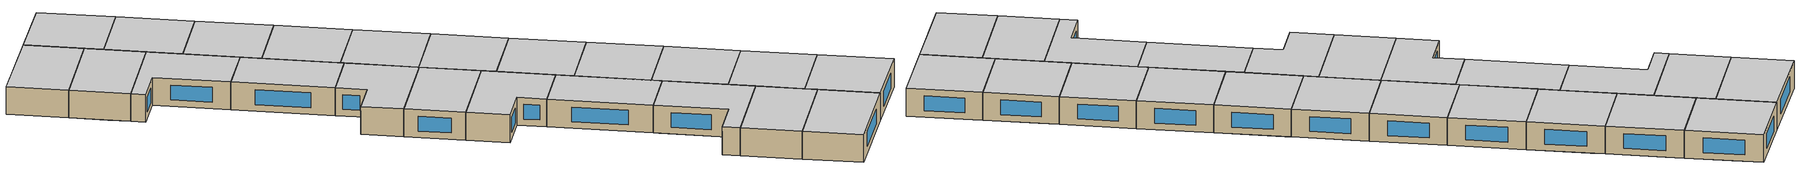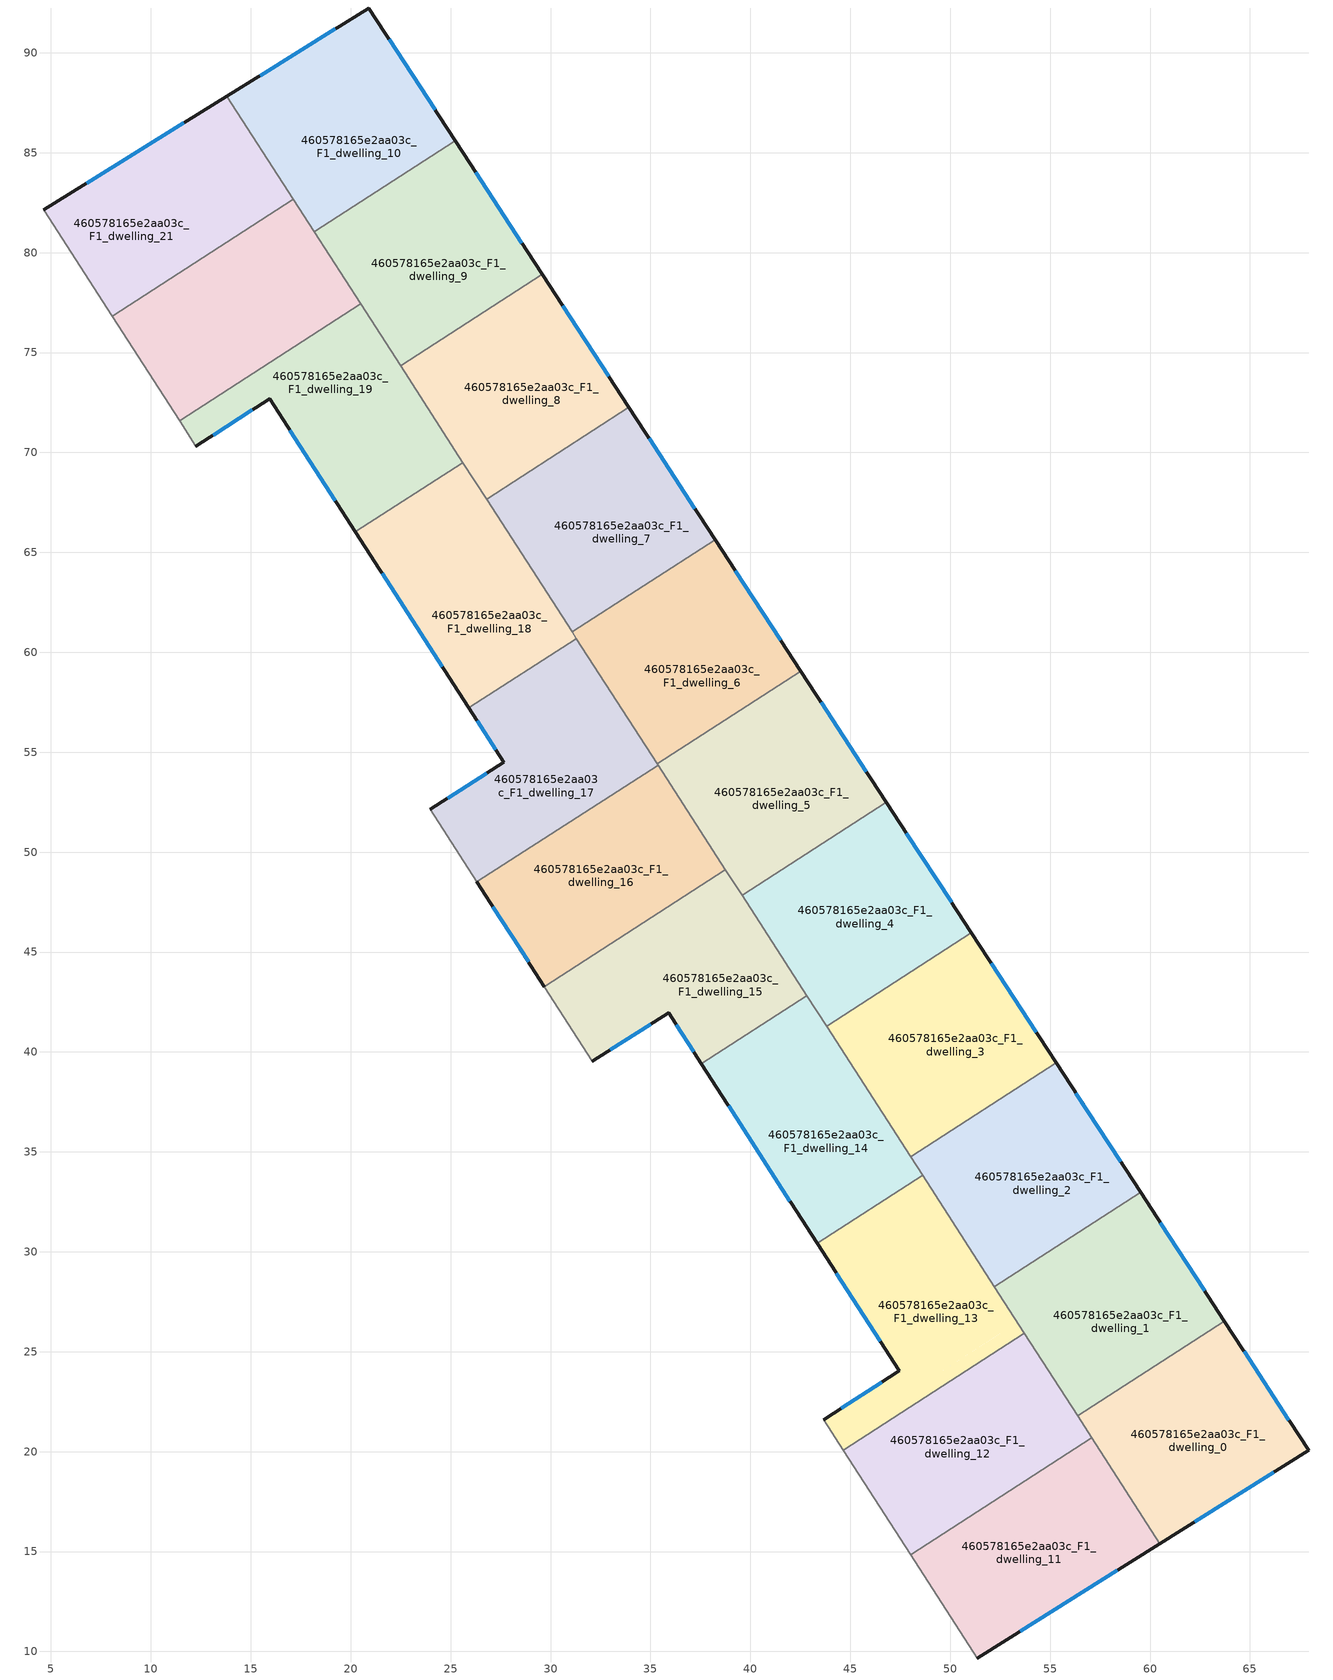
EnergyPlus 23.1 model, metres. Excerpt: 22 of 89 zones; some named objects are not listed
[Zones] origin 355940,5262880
460578165e2aa03c_F1_dwelling_0
 floor to 460578165e2aa03c_F0_dwelling_1 (EU_floor_Construction): 64.28,25.67 67.94,20.06 60.5,15.4 56.93,20.93 z3
 floor to 460578165e2aa03c_F0_dwelling_3 (EU_floor_Construction): 63.72,26.53 64.28,25.67 56.93,20.93 56.38,21.79 z3
 wall outside (EU_wall_Construction): 60.5,15.4 67.94,20.06 63.72,26.53 z3:6
 wall to 460578165e2aa03c_F1_dwelling_1 (EU_wall_Construction): 63.72,26.53 56.38,21.79 z3:6
 wall to 460578165e2aa03c_F1_dwelling_11 (EU_wall_Construction): 57.09,20.69 60.5,15.4 z3:6
 wall to 460578165e2aa03c_F1_dwelling_12 (EU_wall_Construction): 56.38,21.79 57.09,20.69 z3:6
 window (EU_Window_Construction): 66.95,21.58 64.71,25.01 / 62.24,16.5 66.19,18.97 z3.7:5.3
 ceiling to 460578165e2aa03c_F2_dwelling_0 (EU_floor_Construction): 67.94,20.06 63.72,26.53 56.38,21.79 60.5,15.4 z6
460578165e2aa03c_F1_dwelling_1
 floor to 460578165e2aa03c_F0_dwelling_3 (EU_floor_Construction): 60.69,31.19 63.72,26.53 56.38,21.79 53.36,26.47 z3
 floor to 460578165e2aa03c_F0_dwelling_5 (EU_floor_Construction): 59.52,32.98 60.69,31.19 54.11,26.95 52.95,28.74 z3
 floor to 460578165e2aa03c_F0_dwelling_4 (EU_floor_Construction): 52.95,28.74 54.11,26.95 53.36,26.47 52.21,28.26 z3
 wall outside (EU_wall_Construction): 63.72,26.53 59.52,32.98 z3:6
 wall to 460578165e2aa03c_F1_dwelling_2 (EU_wall_Construction): 59.52,32.98 52.21,28.26 z3:6
 wall to 460578165e2aa03c_F1_dwelling_12 (EU_wall_Construction): 53.71,25.92 56.38,21.79 z3:6
 wall to 460578165e2aa03c_F1_dwelling_13 (EU_wall_Construction): 52.21,28.26 53.71,25.92 z3:6
 window (EU_Window_Construction): 62.74,28.05 60.51,31.47 z3.7:5.3
 ceiling to 460578165e2aa03c_F2_dwelling_1 (EU_floor_Construction): 63.72,26.53 59.52,32.98 52.21,28.26 56.38,21.79 z6
460578165e2aa03c_F1_dwelling_10
 floor to 460578165e2aa03c_F0_dwelling_21 (EU_floor_Construction): 22.65,89.57 25.24,85.59 18.18,81.04 15.61,85.02 z3
 floor to 460578165e2aa03c_F0_dwelling_22 (EU_floor_Construction): 20.91,92.24 22.65,89.57 15.61,85.02 13.8,87.83 z3
 wall outside (EU_wall_Construction): 25.24,85.59 20.91,92.24 13.8,87.83 z3:6
 wall to 460578165e2aa03c_F1_dwelling_9 (EU_wall_Construction): 18.18,81.04 25.24,85.59 z3:6
 wall to 460578165e2aa03c_F1_dwelling_21 (EU_wall_Construction): 13.8,87.83 17.13,82.67 z3:6
 wall to 460578165e2aa03c_F1_dwelling_20 (EU_wall_Construction): 17.13,82.67 18.18,81.04 z3:6
 window (EU_Window_Construction): 19.24,91.21 15.47,88.86 / 24.22,87.15 21.92,90.68 z3.7:5.3
 ceiling to 460578165e2aa03c_F2_dwelling_10 (EU_floor_Construction): 25.24,85.59 20.91,92.24 13.8,87.83 18.18,81.04 z6
460578165e2aa03c_F1_dwelling_11
 floor to 460578165e2aa03c_F0_dwelling_0 (EU_floor_Construction): 56.32,20.2 59.72,14.92 51.35,9.67 48.02,14.85 z3
 floor to 460578165e2aa03c_F0_dwelling_1 (EU_floor_Construction): 57.09,20.69 60.5,15.4 59.72,14.92 56.32,20.2 z3
 wall outside (EU_wall_Construction): 51.35,9.67 60.5,15.4 z3:6
 wall adiabatic (EU_wall_Construction): 48.02,14.85 51.35,9.67 z3:6
 wall to 460578165e2aa03c_F1_dwelling_12 (EU_wall_Construction): 57.09,20.69 48.02,14.85 z3:6
 window (EU_Window_Construction): 53.5,11.02 58.35,14.06 z3.7:5.3
 ceiling to 460578165e2aa03c_F2_dwelling_11 (EU_floor_Construction): 60.5,15.4 57.09,20.69 48.02,14.85 51.35,9.67 z6
460578165e2aa03c_F1_dwelling_12
 floor to 460578165e2aa03c_F0_dwelling_2 (EU_floor_Construction): 52.85,25.37 56.07,20.38 47.86,15.09 44.65,20.08 z3
 floor to 460578165e2aa03c_F0_dwelling_0 (EU_floor_Construction): 56.16,20.44 56.32,20.2 48.02,14.85 47.86,15.09 z3
 floor to 460578165e2aa03c_F0_dwelling_3 (EU_floor_Construction): 53.71,25.92 56.93,20.93 56.16,20.44 56.07,20.38 52.85,25.37 z3
 floor to 460578165e2aa03c_F0_dwelling_1 (EU_floor_Construction): 56.93,20.93 57.09,20.69 56.32,20.2 56.16,20.44 z3
 wall adiabatic (EU_wall_Construction): 44.65,20.08 48.02,14.85 z3:6
 wall to 460578165e2aa03c_F1_dwelling_13 (EU_wall_Construction): 53.71,25.92 44.65,20.08 z3:6
 ceiling to 460578165e2aa03c_F2_dwelling_12 (EU_floor_Construction): 57.09,20.69 53.71,25.92 44.65,20.08 48.02,14.85 z6
460578165e2aa03c_F1_dwelling_13
 floor to 460578165e2aa03c_F0_dwelling_4 (EU_floor_Construction): 48.9,33.38 53.36,26.47 44.3,20.62 43.66,21.61 47.46,24.04 43.63,29.98 z3
 floor to 460578165e2aa03c_F0_dwelling_2 (EU_floor_Construction): 52.5,25.91 52.85,25.37 44.65,20.08 44.3,20.62 z3
 floor to 460578165e2aa03c_F0_dwelling_6 (EU_floor_Construction): 48.62,33.82 48.9,33.38 43.63,29.98 43.34,30.42 z3
 floor to 460578165e2aa03c_F0_dwelling_3 (EU_floor_Construction): 53.36,26.46 53.71,25.92 52.85,25.37 52.5,25.91 z3
 wall outside (EU_wall_Construction): 43.34,30.42 47.46,24.04 43.66,21.61 z3:6
 wall to 460578165e2aa03c_F1_dwelling_14 (EU_wall_Construction): 48.62,33.82 43.34,30.42 z3:6
 wall adiabatic (EU_wall_Construction): 43.66,21.61 44.65,20.08 z3:6
 wall to 460578165e2aa03c_F1_dwelling_2 (EU_wall_Construction): 52.21,28.26 48.62,33.82 z3:6
 window (EU_Window_Construction): 46.57,23.47 44.55,22.18 / 44.31,28.92 46.49,25.54 z3.7:5.3
 ceiling to 460578165e2aa03c_F2_dwelling_13 (EU_floor_Construction): 53.71,25.92 48.62,33.82 43.34,30.42 47.46,24.04 43.66,21.61 44.65,20.08 z6
460578165e2aa03c_F1_dwelling_14
 floor to 460578165e2aa03c_F0_dwelling_6 (EU_floor_Construction): 44.24,40.61 48.62,33.82 43.34,30.42 38.97,37.21 z3
 floor to 460578165e2aa03c_F0_dwelling_8 (EU_floor_Construction): 42.82,42.82 44.24,40.61 38.97,37.21 37.55,39.42 z3
 wall outside (EU_wall_Construction): 37.55,39.42 43.34,30.42 z3:6
 wall to 460578165e2aa03c_F1_dwelling_15 (EU_wall_Construction): 42.82,42.82 37.55,39.42 z3:6
 wall to 460578165e2aa03c_F1_dwelling_3 (EU_wall_Construction): 48.02,34.76 43.81,41.28 z3:6
 wall to 460578165e2aa03c_F1_dwelling_2 (EU_wall_Construction): 48.62,33.82 48.02,34.76 z3:6
 wall to 460578165e2aa03c_F1_dwelling_4 (EU_wall_Construction): 43.81,41.28 42.82,42.82 z3:6
 window (EU_Window_Construction): 38.91,37.31 41.98,32.53 z3.7:5.3
 ceiling to 460578165e2aa03c_F2_dwelling_14 (EU_floor_Construction): 48.62,33.82 42.82,42.82 37.55,39.42 43.34,30.42 z6
460578165e2aa03c_F1_dwelling_15
 floor to 460578165e2aa03c_F0_dwelling_8 (EU_floor_Construction): 39.94,47.28 42.82,42.82 37.55,39.42 35.91,41.97 32.1,39.54 30.88,41.44 z3
 floor to 460578165e2aa03c_F0_dwelling_10 (EU_floor_Construction): 37.83,48.52 39.01,46.69 30.88,41.44 29.69,43.28 z3
 floor to 460578165e2aa03c_F0_dwelling_11 (EU_floor_Construction): 38.76,49.12 39.94,47.28 39.01,46.69 37.83,48.52 z3
 wall outside (EU_wall_Construction): 32.1,39.54 35.91,41.97 37.55,39.42 z3:6
 wall to 460578165e2aa03c_F1_dwelling_16 (EU_wall_Construction): 38.76,49.12 29.69,43.28 z3:6
 wall adiabatic (EU_wall_Construction): 29.69,43.28 32.1,39.54 z3:6
 wall to 460578165e2aa03c_F1_dwelling_4 (EU_wall_Construction): 42.82,42.82 39.59,47.83 z3:6
 wall to 460578165e2aa03c_F1_dwelling_5 (EU_wall_Construction): 39.59,47.83 38.76,49.12 z3:6
 window (EU_Window_Construction): 36.29,41.37 37.16,40.02 / 32.99,40.11 35.01,41.4 z3.7:5.3
 ceiling to 460578165e2aa03c_F2_dwelling_15 (EU_floor_Construction): 42.82,42.82 38.76,49.12 29.69,43.28 32.1,39.54 35.91,41.97 37.55,39.42 z6
460578165e2aa03c_F1_dwelling_16
 floor adiabatic (EU_floor_Construction): 35.38,54.35 38.76,49.12 29.69,43.28 26.32,48.51 z3
 wall outside (EU_wall_Construction): 26.32,48.51 29.69,43.28 z3:6
 wall to 460578165e2aa03c_F1_dwelling_17 (EU_wall_Construction): 35.38,54.35 26.32,48.51 z3:6
 wall to 460578165e2aa03c_F1_dwelling_5 (EU_wall_Construction): 38.76,49.12 35.38,54.35 z3:6
 window (EU_Window_Construction): 27.11,47.28 28.9,44.5 z3.7:5.3
 ceiling to 460578165e2aa03c_F2_dwelling_16 (EU_floor_Construction): 38.76,49.12 35.38,54.35 26.32,48.51 29.69,43.28 z6
460578165e2aa03c_F1_dwelling_17
 floor to 460578165e2aa03c_F0_dwelling_12 (EU_floor_Construction): 31.91,58.1 34.64,53.87 26.32,48.51 23.98,52.14 27.67,54.49 27.27,55.11 z3
 floor to 460578165e2aa03c_F0_dwelling_14 (EU_floor_Construction): 31.3,60.69 32.66,58.58 27.27,55.11 25.91,57.21 z3
 floor to 460578165e2aa03c_F0_dwelling_13 (EU_floor_Construction): 32.66,58.58 35.38,54.35 34.64,53.87 31.91,58.1 z3
 wall outside (EU_wall_Construction): 25.91,57.21 27.67,54.49 23.98,52.14 z3:6
 wall to 460578165e2aa03c_F1_dwelling_18 (EU_wall_Construction): 31.3,60.69 25.91,57.21 z3:6
 wall adiabatic (EU_wall_Construction): 23.98,52.14 26.32,48.51 z3:6
 wall to 460578165e2aa03c_F1_dwelling_6 (EU_wall_Construction): 35.34,54.41 31.3,60.69 z3:6
 wall to 460578165e2aa03c_F1_dwelling_5 (EU_wall_Construction): 35.38,54.35 35.34,54.41 z3:6
 window (EU_Window_Construction): 26.8,53.94 24.85,52.69 / 26.33,56.58 27.26,55.13 z3.7:5.3
 ceiling to 460578165e2aa03c_F2_dwelling_17 (EU_floor_Construction): 35.38,54.35 31.3,60.69 25.91,57.21 27.67,54.49 23.98,52.14 26.32,48.51 z6
460578165e2aa03c_F1_dwelling_18
 floor to 460578165e2aa03c_F0_dwelling_14 (EU_floor_Construction): 27.99,65.82 31.08,61.03 31.3,60.69 25.91,57.21 22.61,62.34 z3
 floor to 460578165e2aa03c_F0_dwelling_16 (EU_floor_Construction): 25.62,69.5 27.99,65.82 22.61,62.34 20.23,66.02 z3
 wall outside (EU_wall_Construction): 20.23,66.02 25.91,57.21 z3:6
 wall to 460578165e2aa03c_F1_dwelling_19 (EU_wall_Construction): 25.62,69.5 20.23,66.02 z3:6
 wall to 460578165e2aa03c_F1_dwelling_7 (EU_wall_Construction): 31.08,61.03 26.8,67.67 z3:6
 wall to 460578165e2aa03c_F1_dwelling_6 (EU_wall_Construction): 31.3,60.69 31.08,61.03 z3:6
 wall to 460578165e2aa03c_F1_dwelling_8 (EU_wall_Construction): 26.8,67.67 25.62,69.49 z3:6
 window (EU_Window_Construction): 21.57,63.95 24.58,59.28 z3.7:5.3
 ceiling to 460578165e2aa03c_F2_dwelling_18 (EU_floor_Construction): 31.3,60.69 31.08,61.03 25.62,69.5 20.23,66.02 25.91,57.21 z6
460578165e2aa03c_F1_dwelling_19
 floor to 460578165e2aa03c_F0_dwelling_16 (EU_floor_Construction): 23.31,73.07 25.62,69.5 20.23,66.02 17.93,69.6 z3
 floor to 460578165e2aa03c_F0_dwelling_18 (EU_floor_Construction): 20.41,77.37 23.22,73.01 17.93,69.6 15.94,72.68 12.26,70.32 11.44,71.59 z3
 floor to 460578165e2aa03c_F0_dwelling_19 (EU_floor_Construction): 20.5,77.43 23.31,73.07 23.22,73.01 20.41,77.37 z3
 wall outside (EU_wall_Construction): 12.26,70.32 15.94,72.68 20.23,66.02 z3:6
 wall to 460578165e2aa03c_F1_dwelling_20 (EU_wall_Construction): 20.5,77.43 11.44,71.59 z3:6
 wall adiabatic (EU_wall_Construction): 11.44,71.59 12.26,70.32 z3:6
 wall to 460578165e2aa03c_F1_dwelling_8 (EU_wall_Construction): 25.62,69.5 22.5,74.34 z3:6
 wall to 460578165e2aa03c_F1_dwelling_9 (EU_wall_Construction): 22.5,74.34 20.5,77.43 z3:6
 window (EU_Window_Construction): 16.95,71.12 19.23,67.59 / 13.12,70.87 15.08,72.13 z3.7:5.3
 ceiling to 460578165e2aa03c_F2_dwelling_19 (EU_floor_Construction): 25.62,69.5 20.5,77.43 11.44,71.59 12.26,70.32 15.94,72.68 20.23,66.02 z6
460578165e2aa03c_F1_dwelling_2
 floor to 460578165e2aa03c_F0_dwelling_5 (EU_floor_Construction): 56.2,38.08 59.52,32.98 52.95,28.74 49.65,33.86 z3
 floor to 460578165e2aa03c_F0_dwelling_4 (EU_floor_Construction): 49.65,33.86 52.95,28.74 52.21,28.26 48.9,33.38 z3
 floor to 460578165e2aa03c_F0_dwelling_7 (EU_floor_Construction): 55.3,39.45 56.2,38.08 49.91,34.03 49.02,35.4 z3
 floor to 460578165e2aa03c_F0_dwelling_6 (EU_floor_Construction): 49.02,35.4 49.91,34.03 48.9,33.38 48.02,34.76 z3
 wall outside (EU_wall_Construction): 59.52,32.98 55.3,39.45 z3:6
 wall to 460578165e2aa03c_F1_dwelling_3 (EU_wall_Construction): 55.3,39.45 48.02,34.76 z3:6
 window (EU_Window_Construction): 58.53,34.5 56.29,37.93 z3.7:5.3
 ceiling to 460578165e2aa03c_F2_dwelling_2 (EU_floor_Construction): 59.52,32.98 55.3,39.45 48.02,34.76 52.21,28.26 z6
460578165e2aa03c_F1_dwelling_20
 floor to 460578165e2aa03c_F0_dwelling_18 (EU_floor_Construction): 19.15,79.34 20.41,77.37 11.44,71.59 10.17,73.55 z3
 floor to 460578165e2aa03c_F0_dwelling_20 (EU_floor_Construction): 13.38,80.25 15.49,76.98 10.17,73.55 8.07,76.82 z3
 floor to 460578165e2aa03c_F0_dwelling_22 (EU_floor_Construction): 16.12,82.02 18.23,78.75 15.49,76.98 13.38,80.25 z3
 floor to 460578165e2aa03c_F0_dwelling_21 (EU_floor_Construction): 17.13,82.67 19.24,79.39 19.15,79.34 18.23,78.75 16.12,82.02 z3
 floor to 460578165e2aa03c_F0_dwelling_19 (EU_floor_Construction): 19.24,79.39 20.5,77.43 20.41,77.37 19.15,79.34 z3
 wall adiabatic (EU_wall_Construction): 8.07,76.82 11.44,71.59 z3:6
 wall to 460578165e2aa03c_F1_dwelling_21 (EU_wall_Construction): 17.13,82.67 8.07,76.82 z3:6
 wall to 460578165e2aa03c_F1_dwelling_9 (EU_wall_Construction): 20.5,77.43 18.18,81.04 z3:6
 ceiling to 460578165e2aa03c_F2_dwelling_20 (EU_floor_Construction): 20.5,77.43 17.13,82.67 8.07,76.82 11.44,71.59 z6
460578165e2aa03c_F1_dwelling_21
 floor to 460578165e2aa03c_F0_dwelling_20 (EU_floor_Construction): 10.01,85.47 13.38,80.25 8.07,76.82 4.64,82.13 z3
 floor to 460578165e2aa03c_F0_dwelling_21 (EU_floor_Construction): 15.61,85.02 17.13,82.67 16.12,82.02 14.6,84.38 z3
 floor to 460578165e2aa03c_F0_dwelling_22 (EU_floor_Construction): 13.8,87.83 15.61,85.02 14.6,84.38 16.12,82.02 13.38,80.25 10.01,85.47 z3
 wall outside (EU_wall_Construction): 13.8,87.83 4.64,82.13 z3:6
 wall adiabatic (EU_wall_Construction): 4.64,82.13 8.07,76.82 z3:6
 window (EU_Window_Construction): 11.65,86.49 6.79,83.47 z3.7:5.3
 ceiling to 460578165e2aa03c_F2_dwelling_21 (EU_floor_Construction): 17.13,82.67 13.8,87.83 4.64,82.13 8.07,76.82 z6
460578165e2aa03c_F1_dwelling_3
 floor to 460578165e2aa03c_F0_dwelling_7 (EU_floor_Construction): 51.5,45.29 55.3,39.45 49.02,35.4 45.24,41.26 z3
 floor to 460578165e2aa03c_F0_dwelling_6 (EU_floor_Construction): 45.24,41.26 49.02,35.4 48.02,34.76 44.24,40.61 z3
 floor to 460578165e2aa03c_F0_dwelling_9 (EU_floor_Construction): 51.07,45.96 51.5,45.29 44.68,40.9 44.25,41.57 z3
 floor to 460578165e2aa03c_F0_dwelling_8 (EU_floor_Construction): 44.25,41.57 44.68,40.9 44.24,40.61 43.81,41.28 z3
 wall outside (EU_wall_Construction): 55.3,39.45 51.07,45.96 z3:6
 wall to 460578165e2aa03c_F1_dwelling_4 (EU_wall_Construction): 51.07,45.96 43.81,41.28 z3:6
 window (EU_Window_Construction): 54.31,40.98 52.06,44.43 z3.7:5.3
 ceiling to 460578165e2aa03c_F2_dwelling_3 (EU_floor_Construction): 55.3,39.45 51.07,45.96 43.81,41.28 48.02,34.76 z6
460578165e2aa03c_F1_dwelling_4
 floor to 460578165e2aa03c_F0_dwelling_9 (EU_floor_Construction): 47.17,51.94 51.07,45.96 44.25,41.57 40.38,47.57 z3
 floor to 460578165e2aa03c_F0_dwelling_11 (EU_floor_Construction): 46.81,52.49 47.17,51.94 39.94,47.28 39.59,47.83 z3
 floor to 460578165e2aa03c_F0_dwelling_8 (EU_floor_Construction): 40.38,47.57 44.25,41.57 43.81,41.28 39.94,47.28 z3
 wall outside (EU_wall_Construction): 51.07,45.96 46.81,52.49 z3:6
 wall to 460578165e2aa03c_F1_dwelling_5 (EU_wall_Construction): 46.81,52.49 39.59,47.83 z3:6
 window (EU_Window_Construction): 50.07,47.49 47.81,50.96 z3.7:5.3
 ceiling to 460578165e2aa03c_F2_dwelling_4 (EU_floor_Construction): 51.07,45.96 46.81,52.49 39.59,47.83 43.81,41.28 z6
460578165e2aa03c_F1_dwelling_5
 floor to 460578165e2aa03c_F0_dwelling_11 (EU_floor_Construction): 43.54,57.5 46.81,52.49 39.59,47.83 36.35,52.86 z3
 floor to 460578165e2aa03c_F0_dwelling_13 (EU_floor_Construction): 42.53,59.05 43.54,57.5 36.35,52.86 35.34,54.41 z3
 wall outside (EU_wall_Construction): 46.81,52.49 42.53,59.05 z3:6
 wall to 460578165e2aa03c_F1_dwelling_6 (EU_wall_Construction): 42.53,59.05 35.34,54.41 z3:6
 window (EU_Window_Construction): 45.81,54.03 43.54,57.51 z3.7:5.3
 ceiling to 460578165e2aa03c_F2_dwelling_5 (EU_floor_Construction): 46.81,52.49 42.53,59.05 35.34,54.41 39.59,47.83 z6
460578165e2aa03c_F1_dwelling_6
 floor to 460578165e2aa03c_F0_dwelling_13 (EU_floor_Construction): 39.83,63.2 42.53,59.05 35.34,54.41 32.66,58.58 z3
 floor to 460578165e2aa03c_F0_dwelling_15 (EU_floor_Construction): 38.24,65.64 39.83,63.2 33.54,59.15 31.96,61.59 z3
 floor to 460578165e2aa03c_F0_dwelling_14 (EU_floor_Construction): 31.96,61.59 33.54,59.15 32.66,58.58 31.08,61.03 z3
 floor adiabatic (EU_floor_Construction): 39.83,63.2 42.53,59.05 35.34,54.41 32.66,58.58 z3
 wall outside (EU_wall_Construction): 42.53,59.05 38.24,65.64 z3:6
 wall to 460578165e2aa03c_F1_dwelling_7 (EU_wall_Construction): 38.24,65.64 31.08,61.03 z3:6
 window (EU_Window_Construction): 41.53,60.6 39.25,64.09 z3.7:5.3
 ceiling to 460578165e2aa03c_F2_dwelling_6 (EU_floor_Construction): 42.53,59.05 38.24,65.64 31.08,61.03 35.34,54.41 z6
460578165e2aa03c_F1_dwelling_7
 floor to 460578165e2aa03c_F0_dwelling_15 (EU_floor_Construction): 35.13,70.42 38.24,65.64 31.96,61.59 28.88,66.39 z3
 floor to 460578165e2aa03c_F0_dwelling_16 (EU_floor_Construction): 27.67,68.22 28.86,66.38 27.99,65.82 26.8,67.67 z3
 floor to 460578165e2aa03c_F0_dwelling_17 (EU_floor_Construction): 33.93,72.26 35.13,70.42 28.88,66.39 28.86,66.38 27.67,68.22 z3
 floor to 460578165e2aa03c_F0_dwelling_14 (EU_floor_Construction): 28.88,66.39 31.96,61.59 31.08,61.03 27.99,65.82 z3
 wall outside (EU_wall_Construction): 38.24,65.64 33.93,72.26 z3:6
 wall to 460578165e2aa03c_F1_dwelling_8 (EU_wall_Construction): 33.93,72.26 26.8,67.67 z3:6
 window (EU_Window_Construction): 37.23,67.2 34.94,70.71 z3.7:5.3
 ceiling to 460578165e2aa03c_F2_dwelling_7 (EU_floor_Construction): 38.24,65.64 33.93,72.26 26.8,67.67 31.08,61.03 z6
460578165e2aa03c_F1_dwelling_8
 floor to 460578165e2aa03c_F0_dwelling_17 (EU_floor_Construction): 30.41,77.65 33.93,72.26 27.67,68.22 24.18,73.63 z3
 floor to 460578165e2aa03c_F0_dwelling_19 (EU_floor_Construction): 29.59,78.91 30.41,77.65 23.31,73.07 22.5,74.34 z3
 floor to 460578165e2aa03c_F0_dwelling_16 (EU_floor_Construction): 24.18,73.63 27.67,68.22 26.8,67.67 23.31,73.07 z3
 wall outside (EU_wall_Construction): 33.93,72.26 29.59,78.91 z3:6
 wall to 460578165e2aa03c_F1_dwelling_9 (EU_wall_Construction): 29.59,78.91 22.5,74.34 z3:6
 window (EU_Window_Construction): 32.91,73.82 30.61,77.35 z3.7:5.3
 ceiling to 460578165e2aa03c_F2_dwelling_8 (EU_floor_Construction): 33.93,72.26 29.59,78.91 22.5,74.34 26.8,67.67 z6
460578165e2aa03c_F1_dwelling_9
 floor to 460578165e2aa03c_F0_dwelling_19 (EU_floor_Construction): 26.31,83.95 29.59,78.91 22.5,74.34 19.24,79.4 z3
 floor to 460578165e2aa03c_F0_dwelling_21 (EU_floor_Construction): 25.24,85.59 26.31,83.95 19.24,79.4 18.18,81.04 z3
 wall outside (EU_wall_Construction): 29.59,78.91 25.24,85.59 z3:6
 window (EU_Window_Construction): 28.57,80.48 26.26,84.02 z3.7:5.3
 ceiling to 460578165e2aa03c_F2_dwelling_9 (EU_floor_Construction): 29.59,78.91 25.24,85.59 18.18,81.04 22.5,74.34 z6
[Building]
EU S2 Campaign: North Axis=0; Terrain=City; Solar Distribution=FullExterior
[Site:Location]
Budapest.Ferenc.Liszt.Intl.AP: Latitude=47.437; Longitude=19.256; Time Zone=1; Elevation=185
[SizingPeriod:WeatherFileDays]
AnnualSizingPeriod: Begin Month=1; Begin Day of Month=1; End Month=12; End Day of Month=31; Day of Week for Start Day=Monday; Use Weather File Daylight Saving Period=No; Use Weather File Rain and Snow Indicators=No
[MATERIAL]
EU_InternalMass_Material: Roughness=MediumRough; Thickness=0.1; Conductivity=1; Density=1800; Specific Heat=900; Thermal Absorptance=0.9; Solar Absorptance=0.7; Visible Absorptance=0.7
[MATERIAL:NOMASS] Roughness=MediumRough; Thermal Absorptance=0.9; Solar Absorptance=0.7; Visible Absorptance=0.7
Name | Thermal Resistance
EU_wall_NoMass | 0.832559
EU_floor_NoMass | 0.872794
[WINDOWMATERIAL:SIMPLEGLAZINGSYSTEM]
EU_Window_SimpleGlazing: UFactor=2.79869; Solar Heat Gain Coefficient=0.75; Visible Transmittance=0.75
[CONSTRUCTION]
EU_wall_Construction: EU_wall_NoMass
EU_floor_Construction: EU_floor_NoMass
EU_Window_Construction: EU_Window_SimpleGlazing
EU_InternalMass_Construction: EU_InternalMass_Material
[ZONE] Type=1; Multiplier=1; Ceiling Height=autocalculate; Floor Area=autocalculate; Part of Total Floor Area=Yes
Name | Volume
460578165e2aa03c_F1_dwelling_0 | 201.455
460578165e2aa03c_F1_dwelling_1 | 201.442
460578165e2aa03c_F1_dwelling_10 | 201.441
460578165e2aa03c_F1_dwelling_11; 460578165e2aa03c_F1_dwelling_12; 460578165e2aa03c_F1_dwelling_5 | 201.446
460578165e2aa03c_F1_dwelling_13 | 201.45
460578165e2aa03c_F1_dwelling_14 | 201.448
460578165e2aa03c_F1_dwelling_15; 460578165e2aa03c_F1_dwelling_7 | 201.447
460578165e2aa03c_F1_dwelling_16 | 201.457
460578165e2aa03c_F1_dwelling_17 | 201.449
460578165e2aa03c_F1_dwelling_18; 460578165e2aa03c_F1_dwelling_19 | 201.458
460578165e2aa03c_F1_dwelling_2 | 201.454
460578165e2aa03c_F1_dwelling_20 | 201.433
460578165e2aa03c_F1_dwelling_21 | 201.439
460578165e2aa03c_F1_dwelling_3; 460578165e2aa03c_F1_dwelling_4 | 201.468
460578165e2aa03c_F1_dwelling_6 | 201.452
460578165e2aa03c_F1_dwelling_8 | 201.462
460578165e2aa03c_F1_dwelling_9 | 201.445
[INTERNALMASS] Construction=EU_InternalMass_Construction
Name | Zone or ZoneList | Surface Area
460578165e2aa03c_F1_dwelling_0_EU_InternalMass | 460578165e2aa03c_F1_dwelling_0 | 67.1543
460578165e2aa03c_F1_dwelling_1_EU_InternalMass | 460578165e2aa03c_F1_dwelling_1 | 67.1472
460578165e2aa03c_F1_dwelling_2_EU_InternalMass | 460578165e2aa03c_F1_dwelling_2 | 67.1515
460578165e2aa03c_F1_dwelling_3_EU_InternalMass | 460578165e2aa03c_F1_dwelling_3 | 67.156
460578165e2aa03c_F1_dwelling_4_EU_InternalMass | 460578165e2aa03c_F1_dwelling_4 | 67.156
460578165e2aa03c_F1_dwelling_5_EU_InternalMass | 460578165e2aa03c_F1_dwelling_5 | 67.1488
460578165e2aa03c_F1_dwelling_6_EU_InternalMass | 460578165e2aa03c_F1_dwelling_6 | 67.1508
460578165e2aa03c_F1_dwelling_7_EU_InternalMass | 460578165e2aa03c_F1_dwelling_7 | 67.149
460578165e2aa03c_F1_dwelling_8_EU_InternalMass | 460578165e2aa03c_F1_dwelling_8 | 67.1541
460578165e2aa03c_F1_dwelling_9_EU_InternalMass | 460578165e2aa03c_F1_dwelling_9 | 67.1483
460578165e2aa03c_F1_dwelling_10_EU_InternalMass | 460578165e2aa03c_F1_dwelling_10 | 67.1471
460578165e2aa03c_F1_dwelling_11_EU_InternalMass | 460578165e2aa03c_F1_dwelling_11 | 67.1486
460578165e2aa03c_F1_dwelling_12_EU_InternalMass | 460578165e2aa03c_F1_dwelling_12 | 67.1488
460578165e2aa03c_F1_dwelling_13_EU_InternalMass | 460578165e2aa03c_F1_dwelling_13 | 67.1503
460578165e2aa03c_F1_dwelling_14_EU_InternalMass | 460578165e2aa03c_F1_dwelling_14 | 67.1491
460578165e2aa03c_F1_dwelling_15_EU_InternalMass | 460578165e2aa03c_F1_dwelling_15 | 67.1488
460578165e2aa03c_F1_dwelling_16_EU_InternalMass | 460578165e2aa03c_F1_dwelling_16 | 67.1523
460578165e2aa03c_F1_dwelling_17_EU_InternalMass | 460578165e2aa03c_F1_dwelling_17 | 67.1496
460578165e2aa03c_F1_dwelling_18_EU_InternalMass | 460578165e2aa03c_F1_dwelling_18 | 67.1539
460578165e2aa03c_F1_dwelling_19_EU_InternalMass | 460578165e2aa03c_F1_dwelling_19 | 67.1529
460578165e2aa03c_F1_dwelling_20_EU_InternalMass | 460578165e2aa03c_F1_dwelling_20 | 67.1445
460578165e2aa03c_F1_dwelling_21_EU_InternalMass | 460578165e2aa03c_F1_dwelling_21 | 67.1463
[OTHEREQUIPMENT] Fuel Type=Electricity; Design Level Calculation Method=Watts/Area; Power per Zone Floor Area=1; Fraction Latent=0; Fraction Radiant=0; Fraction Lost=0; Carbon Dioxide Generation Rate=0; EndUse Subcategory=EU_Step8_InternalGains
Name | Zone or ZoneList or Space or SpaceList | Schedule
EU_Step8_InternalGain_460578165e2aa03c_F1_dwelling_0_f000 | 460578165e2aa03c_F1_dwelling_0 | EU_Step8_GainSchedule_460578165e2aa03c_F1_dwelling_0_f000
EU_Step8_InternalGain_460578165e2aa03c_F1_dwelling_1_f000 | 460578165e2aa03c_F1_dwelling_1 | EU_Step8_GainSchedule_460578165e2aa03c_F1_dwelling_1_f000
EU_Step8_InternalGain_460578165e2aa03c_F1_dwelling_2_f000 | 460578165e2aa03c_F1_dwelling_2 | EU_Step8_GainSchedule_460578165e2aa03c_F1_dwelling_2_f000
EU_Step8_InternalGain_460578165e2aa03c_F1_dwelling_3_f000 | 460578165e2aa03c_F1_dwelling_3 | EU_Step8_GainSchedule_460578165e2aa03c_F1_dwelling_3_f000
EU_Step8_InternalGain_460578165e2aa03c_F1_dwelling_4_f000 | 460578165e2aa03c_F1_dwelling_4 | EU_Step8_GainSchedule_460578165e2aa03c_F1_dwelling_4_f000
EU_Step8_InternalGain_460578165e2aa03c_F1_dwelling_5_f000 | 460578165e2aa03c_F1_dwelling_5 | EU_Step8_GainSchedule_460578165e2aa03c_F1_dwelling_5_f000
EU_Step8_InternalGain_460578165e2aa03c_F1_dwelling_6_f000 | 460578165e2aa03c_F1_dwelling_6 | EU_Step8_GainSchedule_460578165e2aa03c_F1_dwelling_6_f000
EU_Step8_InternalGain_460578165e2aa03c_F1_dwelling_7_f000 | 460578165e2aa03c_F1_dwelling_7 | EU_Step8_GainSchedule_460578165e2aa03c_F1_dwelling_7_f000
EU_Step8_InternalGain_460578165e2aa03c_F1_dwelling_8_f000 | 460578165e2aa03c_F1_dwelling_8 | EU_Step8_GainSchedule_460578165e2aa03c_F1_dwelling_8_f000
EU_Step8_InternalGain_460578165e2aa03c_F1_dwelling_9_f000 | 460578165e2aa03c_F1_dwelling_9 | EU_Step8_GainSchedule_460578165e2aa03c_F1_dwelling_9_f000
EU_Step8_InternalGain_460578165e2aa03c_F1_dwelling_10_f000 | 460578165e2aa03c_F1_dwelling_10 | EU_Step8_GainSchedule_460578165e2aa03c_F1_dwelling_10_f000
EU_Step8_InternalGain_460578165e2aa03c_F1_dwelling_11_f000 | 460578165e2aa03c_F1_dwelling_11 | EU_Step8_GainSchedule_460578165e2aa03c_F1_dwelling_11_f000
EU_Step8_InternalGain_460578165e2aa03c_F1_dwelling_12_f000 | 460578165e2aa03c_F1_dwelling_12 | EU_Step8_GainSchedule_460578165e2aa03c_F1_dwelling_12_f000
EU_Step8_InternalGain_460578165e2aa03c_F1_dwelling_13_f000 | 460578165e2aa03c_F1_dwelling_13 | EU_Step8_GainSchedule_460578165e2aa03c_F1_dwelling_13_f000
EU_Step8_InternalGain_460578165e2aa03c_F1_dwelling_14_f000 | 460578165e2aa03c_F1_dwelling_14 | EU_Step8_GainSchedule_460578165e2aa03c_F1_dwelling_14_f000
EU_Step8_InternalGain_460578165e2aa03c_F1_dwelling_15_f000 | 460578165e2aa03c_F1_dwelling_15 | EU_Step8_GainSchedule_460578165e2aa03c_F1_dwelling_15_f000
EU_Step8_InternalGain_460578165e2aa03c_F1_dwelling_16_f000 | 460578165e2aa03c_F1_dwelling_16 | EU_Step8_GainSchedule_460578165e2aa03c_F1_dwelling_16_f000
EU_Step8_InternalGain_460578165e2aa03c_F1_dwelling_17_f000 | 460578165e2aa03c_F1_dwelling_17 | EU_Step8_GainSchedule_460578165e2aa03c_F1_dwelling_17_f000
EU_Step8_InternalGain_460578165e2aa03c_F1_dwelling_18_f000 | 460578165e2aa03c_F1_dwelling_18 | EU_Step8_GainSchedule_460578165e2aa03c_F1_dwelling_18_f000
EU_Step8_InternalGain_460578165e2aa03c_F1_dwelling_19_f000 | 460578165e2aa03c_F1_dwelling_19 | EU_Step8_GainSchedule_460578165e2aa03c_F1_dwelling_19_f000
EU_Step8_InternalGain_460578165e2aa03c_F1_dwelling_20_f000 | 460578165e2aa03c_F1_dwelling_20 | EU_Step8_GainSchedule_460578165e2aa03c_F1_dwelling_20_f000
EU_Step8_InternalGain_460578165e2aa03c_F1_dwelling_21_f000 | 460578165e2aa03c_F1_dwelling_21 | EU_Step8_GainSchedule_460578165e2aa03c_F1_dwelling_21_f000
[ZONEVENTILATION:DESIGNFLOWRATE] Schedule=EU_AlwaysOn; Design Flow Rate Calculation Method=AirChanges/Hour; Air Changes per Hour=0.475469; Ventilation Type=Natural; Fan Pressure Rise=0; Fan Total Efficiency=1; Constant Term Coefficient=1; Temperature Term Coefficient=0; Velocity Term Coefficient=0; Velocity Squared Term Coefficient=0; Minimum Indoor Temperature=-100; Maximum Indoor Temperature=100; Delta Temperature=-100; Minimum Outdoor Temperature=-100; Maximum Outdoor Temperature=100; Maximum Wind Speed=40
Name | Zone or ZoneList or Space or SpaceList
EU_ConstantAir_460578165e2aa03c_F1_dwelling_0 | 460578165e2aa03c_F1_dwelling_0
EU_ConstantAir_460578165e2aa03c_F1_dwelling_1 | 460578165e2aa03c_F1_dwelling_1
EU_ConstantAir_460578165e2aa03c_F1_dwelling_2 | 460578165e2aa03c_F1_dwelling_2
EU_ConstantAir_460578165e2aa03c_F1_dwelling_3 | 460578165e2aa03c_F1_dwelling_3
EU_ConstantAir_460578165e2aa03c_F1_dwelling_4 | 460578165e2aa03c_F1_dwelling_4
EU_ConstantAir_460578165e2aa03c_F1_dwelling_5 | 460578165e2aa03c_F1_dwelling_5
EU_ConstantAir_460578165e2aa03c_F1_dwelling_6 | 460578165e2aa03c_F1_dwelling_6
EU_ConstantAir_460578165e2aa03c_F1_dwelling_7 | 460578165e2aa03c_F1_dwelling_7
EU_ConstantAir_460578165e2aa03c_F1_dwelling_8 | 460578165e2aa03c_F1_dwelling_8
EU_ConstantAir_460578165e2aa03c_F1_dwelling_9 | 460578165e2aa03c_F1_dwelling_9
EU_ConstantAir_460578165e2aa03c_F1_dwelling_10 | 460578165e2aa03c_F1_dwelling_10
EU_ConstantAir_460578165e2aa03c_F1_dwelling_11 | 460578165e2aa03c_F1_dwelling_11
EU_ConstantAir_460578165e2aa03c_F1_dwelling_12 | 460578165e2aa03c_F1_dwelling_12
EU_ConstantAir_460578165e2aa03c_F1_dwelling_13 | 460578165e2aa03c_F1_dwelling_13
EU_ConstantAir_460578165e2aa03c_F1_dwelling_14 | 460578165e2aa03c_F1_dwelling_14
EU_ConstantAir_460578165e2aa03c_F1_dwelling_15 | 460578165e2aa03c_F1_dwelling_15
EU_ConstantAir_460578165e2aa03c_F1_dwelling_16 | 460578165e2aa03c_F1_dwelling_16
EU_ConstantAir_460578165e2aa03c_F1_dwelling_17 | 460578165e2aa03c_F1_dwelling_17
EU_ConstantAir_460578165e2aa03c_F1_dwelling_18 | 460578165e2aa03c_F1_dwelling_18
EU_ConstantAir_460578165e2aa03c_F1_dwelling_19 | 460578165e2aa03c_F1_dwelling_19
EU_ConstantAir_460578165e2aa03c_F1_dwelling_20 | 460578165e2aa03c_F1_dwelling_20
EU_ConstantAir_460578165e2aa03c_F1_dwelling_21 | 460578165e2aa03c_F1_dwelling_21
[HVACTEMPLATE:ZONE:IDEALLOADSAIRSYSTEM] System Availability Schedule=EU_AlwaysOn; Maximum Heating Supply Air Temperature=50; Minimum Cooling Supply Air Temperature=13; Maximum Heating Supply Air Humidity Ratio=0.0156; Minimum Cooling Supply Air Humidity Ratio=0.0077; Heating Limit=NoLimit; Cooling Limit=NoLimit; Heating Availability Schedule=EU_AlwaysOn; Cooling Availability Schedule=EU_CoolingOff; Dehumidification Control Type=ConstantSensibleHeatRatio; Cooling Sensible Heat Ratio=0.7; Dehumidification Setpoint=60; Humidification Control Type=None; Humidification Setpoint=30; Outdoor Air Method=None; Outdoor Air Flow Rate per Person=0.00944; Outdoor Air Flow Rate per Zone Floor Area=0; Outdoor Air Flow Rate per Zone=0; Demand Controlled Ventilation Type=None; Outdoor Air Economizer Type=NoEconomizer; Heat Recovery Type=None; Sensible Heat Recovery Effectiveness=0.7; Latent Heat Recovery Effectiveness=0.65
Name | Template Thermostat
460578165e2aa03c_F1_dwelling_0 | EU_HeatOnly_460578165e2aa03c_F1_dwelling_0
460578165e2aa03c_F1_dwelling_1 | EU_HeatOnly_460578165e2aa03c_F1_dwelling_1
460578165e2aa03c_F1_dwelling_2 | EU_HeatOnly_460578165e2aa03c_F1_dwelling_2
460578165e2aa03c_F1_dwelling_3 | EU_HeatOnly_460578165e2aa03c_F1_dwelling_3
460578165e2aa03c_F1_dwelling_4 | EU_HeatOnly_460578165e2aa03c_F1_dwelling_4
460578165e2aa03c_F1_dwelling_5 | EU_HeatOnly_460578165e2aa03c_F1_dwelling_5
460578165e2aa03c_F1_dwelling_6 | EU_HeatOnly_460578165e2aa03c_F1_dwelling_6
460578165e2aa03c_F1_dwelling_7 | EU_HeatOnly_460578165e2aa03c_F1_dwelling_7
460578165e2aa03c_F1_dwelling_8 | EU_HeatOnly_460578165e2aa03c_F1_dwelling_8
460578165e2aa03c_F1_dwelling_9 | EU_HeatOnly_460578165e2aa03c_F1_dwelling_9
460578165e2aa03c_F1_dwelling_10 | EU_HeatOnly_460578165e2aa03c_F1_dwelling_10
460578165e2aa03c_F1_dwelling_11 | EU_HeatOnly_460578165e2aa03c_F1_dwelling_11
460578165e2aa03c_F1_dwelling_12 | EU_HeatOnly_460578165e2aa03c_F1_dwelling_12
460578165e2aa03c_F1_dwelling_13 | EU_HeatOnly_460578165e2aa03c_F1_dwelling_13
460578165e2aa03c_F1_dwelling_14 | EU_HeatOnly_460578165e2aa03c_F1_dwelling_14
460578165e2aa03c_F1_dwelling_15 | EU_HeatOnly_460578165e2aa03c_F1_dwelling_15
460578165e2aa03c_F1_dwelling_16 | EU_HeatOnly_460578165e2aa03c_F1_dwelling_16
460578165e2aa03c_F1_dwelling_17 | EU_HeatOnly_460578165e2aa03c_F1_dwelling_17
460578165e2aa03c_F1_dwelling_18 | EU_HeatOnly_460578165e2aa03c_F1_dwelling_18
460578165e2aa03c_F1_dwelling_19 | EU_HeatOnly_460578165e2aa03c_F1_dwelling_19
460578165e2aa03c_F1_dwelling_20 | EU_HeatOnly_460578165e2aa03c_F1_dwelling_20
460578165e2aa03c_F1_dwelling_21 | EU_HeatOnly_460578165e2aa03c_F1_dwelling_21
[SIZING:ZONE] Zone Cooling Design Supply Air Temperature Input Method=SupplyAirTemperature; Zone Cooling Design Supply Air Temperature=13; Zone Heating Design Supply Air Temperature Input Method=SupplyAirTemperature; Zone Heating Design Supply Air Temperature=50; Zone Cooling Design Supply Air Humidity Ratio=0.008; Zone Heating Design Supply Air Humidity Ratio=0.008; Cooling Design Air Flow Method=DesignDay; Cooling Design Air Flow Rate=0; Cooling Minimum Air Flow per Zone Floor Area=0.000762; Cooling Minimum Air Flow=0; Cooling Minimum Air Flow Fraction=0.2; Heating Design Air Flow Method=DesignDay; Heating Design Air Flow Rate=0; Heating Maximum Air Flow per Zone Floor Area=0.002032; Heating Maximum Air Flow=0.141576; Heating Maximum Air Flow Fraction=0.3; Account for Dedicated Outdoor Air System=No; Dedicated Outdoor Air System Control Strategy=NeutralSupplyAir; Dedicated Outdoor Air Low Setpoint Temperature for Design=autosize; Dedicated Outdoor Air High Setpoint Temperature for Design=autosize; Zone Load Sizing Method=Sensible Load Only No Latent Load; Zone Latent Cooling Design Supply Air Humidity Ratio Input Method=HumidityRatioDifference; Zone Cooling Design Supply Air Humidity Ratio Difference=0.005; Zone Latent Heating Design Supply Air Humidity Ratio Input Method=HumidityRatioDifference; Zone Humidification Design Supply Air Humidity Ratio Difference=0.005
460578165e2aa03c_F1_dwelling_0; 460578165e2aa03c_F1_dwelling_1; 460578165e2aa03c_F1_dwelling_2; 460578165e2aa03c_F1_dwelling_3; 460578165e2aa03c_F1_dwelling_4; 460578165e2aa03c_F1_dwelling_5; 460578165e2aa03c_F1_dwelling_6; 460578165e2aa03c_F1_dwelling_7; 460578165e2aa03c_F1_dwelling_8; 460578165e2aa03c_F1_dwelling_9; 460578165e2aa03c_F1_dwelling_10; 460578165e2aa03c_F1_dwelling_11; 460578165e2aa03c_F1_dwelling_12; 460578165e2aa03c_F1_dwelling_13; 460578165e2aa03c_F1_dwelling_14; 460578165e2aa03c_F1_dwelling_15; 460578165e2aa03c_F1_dwelling_16; 460578165e2aa03c_F1_dwelling_17; 460578165e2aa03c_F1_dwelling_18; 460578165e2aa03c_F1_dwelling_19; 460578165e2aa03c_F1_dwelling_20; 460578165e2aa03c_F1_dwelling_21
[SCHEDULE:CONSTANT]
Name | Hourly Value
EU_AlwaysOn | 1
EU_CoolingOff | 0
[SCHEDULE:FILE] Column Number=1; Rows to Skip at Top=0; Number of Hours of Data=8760; Column Separator=Comma; Interpolate to Timestep=No; Minutes per Item=60; Adjust Schedule for Daylight Savings=Yes
Name | File
EU_Step8_GainSchedule_460578165e2aa03c_F1_dwelling_0_f000 | ../../schedules/460578165e2aa03c/460578165e2aa03c_F1_dwelling_0_f000_gain.csv
EU_Step8_GainSchedule_460578165e2aa03c_F1_dwelling_1_f000 | ../../schedules/460578165e2aa03c/460578165e2aa03c_F1_dwelling_1_f000_gain.csv
EU_Step8_GainSchedule_460578165e2aa03c_F1_dwelling_2_f000 | ../../schedules/460578165e2aa03c/460578165e2aa03c_F1_dwelling_2_f000_gain.csv
EU_Step8_GainSchedule_460578165e2aa03c_F1_dwelling_3_f000 | ../../schedules/460578165e2aa03c/460578165e2aa03c_F1_dwelling_3_f000_gain.csv
EU_Step8_GainSchedule_460578165e2aa03c_F1_dwelling_4_f000 | ../../schedules/460578165e2aa03c/460578165e2aa03c_F1_dwelling_4_f000_gain.csv
EU_Step8_GainSchedule_460578165e2aa03c_F1_dwelling_5_f000 | ../../schedules/460578165e2aa03c/460578165e2aa03c_F1_dwelling_5_f000_gain.csv
EU_Step8_GainSchedule_460578165e2aa03c_F1_dwelling_6_f000 | ../../schedules/460578165e2aa03c/460578165e2aa03c_F1_dwelling_6_f000_gain.csv
EU_Step8_GainSchedule_460578165e2aa03c_F1_dwelling_7_f000 | ../../schedules/460578165e2aa03c/460578165e2aa03c_F1_dwelling_7_f000_gain.csv
EU_Step8_GainSchedule_460578165e2aa03c_F1_dwelling_8_f000 | ../../schedules/460578165e2aa03c/460578165e2aa03c_F1_dwelling_8_f000_gain.csv
EU_Step8_GainSchedule_460578165e2aa03c_F1_dwelling_9_f000 | ../../schedules/460578165e2aa03c/460578165e2aa03c_F1_dwelling_9_f000_gain.csv
EU_Step8_GainSchedule_460578165e2aa03c_F1_dwelling_10_f000 | ../../schedules/460578165e2aa03c/460578165e2aa03c_F1_dwelling_10_f000_gain.csv
EU_Step8_GainSchedule_460578165e2aa03c_F1_dwelling_11_f000 | ../../schedules/460578165e2aa03c/460578165e2aa03c_F1_dwelling_11_f000_gain.csv
EU_Step8_GainSchedule_460578165e2aa03c_F1_dwelling_12_f000 | ../../schedules/460578165e2aa03c/460578165e2aa03c_F1_dwelling_12_f000_gain.csv
EU_Step8_GainSchedule_460578165e2aa03c_F1_dwelling_13_f000 | ../../schedules/460578165e2aa03c/460578165e2aa03c_F1_dwelling_13_f000_gain.csv
EU_Step8_GainSchedule_460578165e2aa03c_F1_dwelling_14_f000 | ../../schedules/460578165e2aa03c/460578165e2aa03c_F1_dwelling_14_f000_gain.csv
EU_Step8_GainSchedule_460578165e2aa03c_F1_dwelling_15_f000 | ../../schedules/460578165e2aa03c/460578165e2aa03c_F1_dwelling_15_f000_gain.csv
EU_Step8_GainSchedule_460578165e2aa03c_F1_dwelling_16_f000 | ../../schedules/460578165e2aa03c/460578165e2aa03c_F1_dwelling_16_f000_gain.csv
EU_Step8_GainSchedule_460578165e2aa03c_F1_dwelling_17_f000 | ../../schedules/460578165e2aa03c/460578165e2aa03c_F1_dwelling_17_f000_gain.csv
EU_Step8_GainSchedule_460578165e2aa03c_F1_dwelling_18_f000 | ../../schedules/460578165e2aa03c/460578165e2aa03c_F1_dwelling_18_f000_gain.csv
EU_Step8_GainSchedule_460578165e2aa03c_F1_dwelling_19_f000 | ../../schedules/460578165e2aa03c/460578165e2aa03c_F1_dwelling_19_f000_gain.csv
EU_Step8_GainSchedule_460578165e2aa03c_F1_dwelling_20_f000 | ../../schedules/460578165e2aa03c/460578165e2aa03c_F1_dwelling_20_f000_gain.csv
EU_Step8_GainSchedule_460578165e2aa03c_F1_dwelling_21_f000 | ../../schedules/460578165e2aa03c/460578165e2aa03c_F1_dwelling_21_f000_gain.csv
